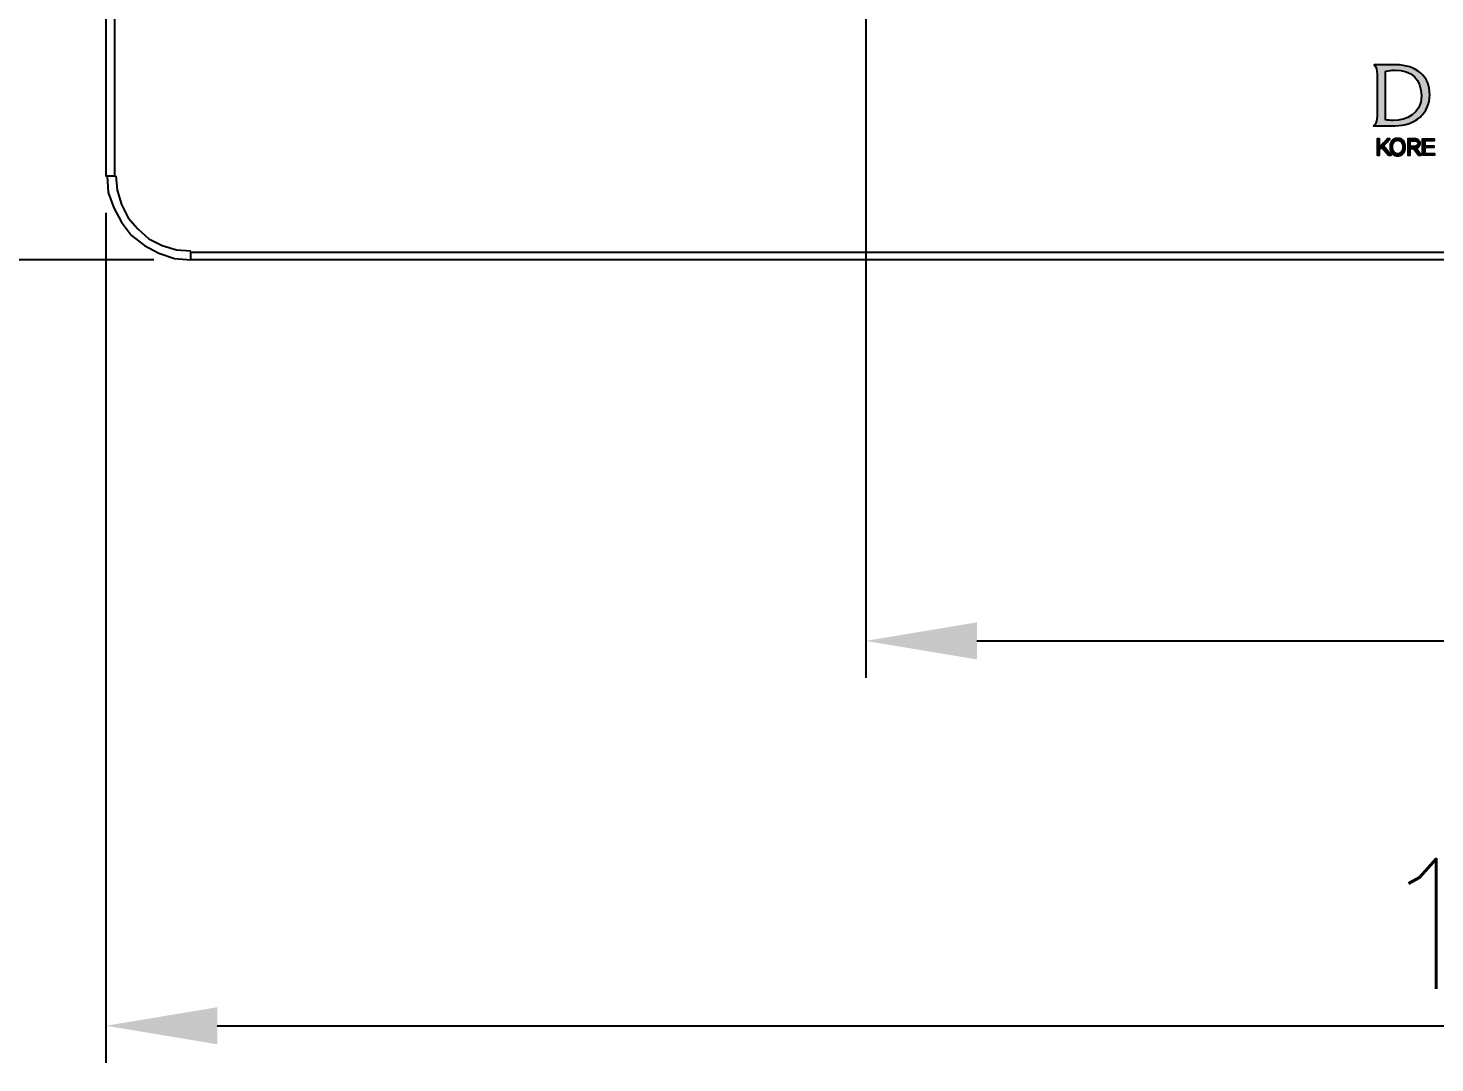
# Model space of a CAD drawing. Extents: x -1640 to -1430, y -4199 to -3902.
# Drawn here: x -1567.24 to -1529.3, y -4041.26 to -4013.35 of the extents above; entities that cross this region are included whole.
import ezdxf

# ---------------------------------------------------------------- set-up
doc = ezdxf.new("R2010")
doc.units = 0
doc.header["$LTSCALE"] = 7
for name, color, linetype in [('D', 2, 'CONTINUOUS'), ('DIM', 2, 'CONTINUOUS'), ('DWG', 7, 'CONTINUOUS')]:
    doc.layers.add(name, color=color, linetype=linetype)
doc.styles.add('GHS', font='ROMANS.shx', dxfattribs={"bigfont": 'GHS.shx'})

msp = doc.modelspace()

# ---------------------------------------------------------------- hatches: boundary and pattern name
at = {"layer": 'D'}
h = msp.add_hatch(color=256, dxfattribs=at)
h.dxf.hatch_style = 2
edge = h.paths.add_edge_path()
edge.add_spline(control_points=[(-1530.361, -4014.339), (-1529.79, -4014.339), (-1529.435, -4014.649), (-1529.435, -4015.146), (-1529.435, -4015.639), (-1529.822, -4015.983), (-1530.374, -4015.983), (-1530.374, -4015.983), (-1530.899, -4015.983), (-1530.953, -4015.983), (-1530.867, -4015.912), (-1530.858, -4015.82), (-1530.858, -4015.715), (-1530.858, -4015.702), (-1530.858, -4015.689), (-1530.858, -4015.675), (-1530.858, -4015.675), (-1530.858, -4015.631), (-1530.858, -4015.631), (-1530.858, -4015.631), (-1530.858, -4014.674), (-1530.858, -4014.674), (-1530.858, -4014.674), (-1530.858, -4014.635), (-1530.858, -4014.635), (-1530.858, -4014.621), (-1530.857, -4014.606), (-1530.857, -4014.591), (-1530.857, -4014.496), (-1530.866, -4014.389), (-1530.939, -4014.339), (-1530.861, -4014.339), (-1530.361, -4014.339), (-1530.361, -4014.339)], knot_values=[0, 0, 0, 0, 1, 1, 1, 2, 2, 2, 3, 3, 3, 4, 4, 4, 5, 5, 5, 6, 6, 6, 7, 7, 7, 8, 8, 8, 9, 9, 9, 10, 10, 10, 11, 11, 11, 11], degree=3, periodic=0)
edge = h.paths.add_edge_path()
edge.add_spline(control_points=[(-1530.623, -4014.512), (-1530.623, -4014.512), (-1530.634, -4014.515), (-1530.634, -4014.515), (-1530.634, -4014.515), (-1530.634, -4015.818), (-1530.634, -4015.818), (-1530.634, -4015.818), (-1530.623, -4015.821), (-1530.623, -4015.821), (-1530.561, -4015.833), (-1530.497, -4015.839), (-1530.426, -4015.839), (-1530.073, -4015.839), (-1529.661, -4015.666), (-1529.661, -4015.177), (-1529.661, -4014.73), (-1529.917, -4014.484), (-1530.38, -4014.484), (-1530.458, -4014.484), (-1530.537, -4014.493), (-1530.623, -4014.512)], knot_values=[0, 0, 0, 0, 1, 1, 1, 2, 2, 2, 3, 3, 3, 4, 4, 4, 5, 5, 5, 6, 6, 6, 7, 7, 7, 7], degree=3, periodic=0)
h = msp.add_hatch(color=256, dxfattribs=at)
h.dxf.hatch_style = 2
edge = h.paths.add_edge_path()
edge.add_spline(control_points=[(-1530.547, -4016.778), (-1530.547, -4016.778), (-1530.73, -4016.571), (-1530.73, -4016.571), (-1530.738, -4016.577), (-1530.745, -4016.584), (-1530.752, -4016.59), (-1530.758, -4016.596), (-1530.765, -4016.602), (-1530.771, -4016.607), (-1530.776, -4016.612), (-1530.781, -4016.616), (-1530.785, -4016.62), (-1530.79, -4016.624), (-1530.793, -4016.626), (-1530.796, -4016.629), (-1530.796, -4016.629), (-1530.796, -4016.777), (-1530.796, -4016.777), (-1530.796, -4016.777), (-1530.853, -4016.777), (-1530.853, -4016.777), (-1530.853, -4016.777), (-1530.853, -4016.333), (-1530.853, -4016.333), (-1530.853, -4016.333), (-1530.796, -4016.333), (-1530.796, -4016.333), (-1530.796, -4016.333), (-1530.796, -4016.553), (-1530.796, -4016.553), (-1530.782, -4016.54), (-1530.765, -4016.525), (-1530.747, -4016.508), (-1530.729, -4016.491), (-1530.711, -4016.473), (-1530.692, -4016.453), (-1530.673, -4016.434), (-1530.654, -4016.414), (-1530.635, -4016.394), (-1530.616, -4016.373), (-1530.599, -4016.353), (-1530.582, -4016.332), (-1530.582, -4016.332), (-1530.51, -4016.332), (-1530.51, -4016.332), (-1530.542, -4016.371), (-1530.572, -4016.407), (-1530.603, -4016.44), (-1530.633, -4016.473), (-1530.661, -4016.502), (-1530.688, -4016.528), (-1530.688, -4016.528), (-1530.476, -4016.778), (-1530.476, -4016.778), (-1530.476, -4016.778), (-1530.547, -4016.778), (-1530.547, -4016.778)], knot_values=[0, 0, 0, 0, 1, 1, 1, 2, 2, 2, 3, 3, 3, 4, 4, 4, 5, 5, 5, 6, 6, 6, 7, 7, 7, 8, 8, 8, 9, 9, 9, 10, 10, 10, 11, 11, 11, 12, 12, 12, 13, 13, 13, 14, 14, 14, 15, 15, 15, 16, 16, 16, 17, 17, 17, 18, 18, 18, 19, 19, 19, 19], degree=3, periodic=0)
h = msp.add_hatch(color=256, dxfattribs=at)
h.dxf.hatch_style = 2
edge = h.paths.add_edge_path()
edge.add_spline(control_points=[(-1530.217, -4016.339), (-1530.191, -4016.35), (-1530.17, -4016.366), (-1530.152, -4016.386), (-1530.134, -4016.406), (-1530.12, -4016.431), (-1530.11, -4016.459), (-1530.101, -4016.488), (-1530.096, -4016.52), (-1530.096, -4016.555), (-1530.096, -4016.591), (-1530.101, -4016.623), (-1530.11, -4016.652), (-1530.12, -4016.681), (-1530.134, -4016.706), (-1530.152, -4016.727), (-1530.17, -4016.747), (-1530.191, -4016.763), (-1530.217, -4016.774), (-1530.242, -4016.785), (-1530.271, -4016.791), (-1530.302, -4016.791), (-1530.334, -4016.791), (-1530.363, -4016.785), (-1530.388, -4016.774), (-1530.413, -4016.763), (-1530.435, -4016.747), (-1530.452, -4016.727), (-1530.47, -4016.706), (-1530.484, -4016.681), (-1530.493, -4016.652), (-1530.503, -4016.623), (-1530.508, -4016.591), (-1530.508, -4016.555), (-1530.508, -4016.52), (-1530.503, -4016.488), (-1530.493, -4016.459), (-1530.484, -4016.431), (-1530.47, -4016.406), (-1530.452, -4016.386), (-1530.435, -4016.366), (-1530.413, -4016.35), (-1530.388, -4016.339), (-1530.363, -4016.328), (-1530.334, -4016.322), (-1530.302, -4016.322), (-1530.271, -4016.322), (-1530.242, -4016.328), (-1530.217, -4016.339)], knot_values=[0, 0, 0, 0, 1, 1, 1, 2, 2, 2, 3, 3, 3, 4, 4, 4, 5, 5, 5, 6, 6, 6, 7, 7, 7, 8, 8, 8, 9, 9, 9, 10, 10, 10, 11, 11, 11, 12, 12, 12, 13, 13, 13, 14, 14, 14, 15, 15, 15, 16, 16, 16, 16], degree=3, periodic=0)
edge = h.paths.add_edge_path()
edge.add_spline(control_points=[(-1530.243, -4016.725), (-1530.225, -4016.717), (-1530.21, -4016.704), (-1530.198, -4016.688), (-1530.185, -4016.673), (-1530.176, -4016.653), (-1530.169, -4016.63), (-1530.162, -4016.607), (-1530.159, -4016.582), (-1530.159, -4016.555), (-1530.159, -4016.528), (-1530.162, -4016.503), (-1530.169, -4016.481), (-1530.176, -4016.459), (-1530.185, -4016.44), (-1530.198, -4016.424), (-1530.21, -4016.409), (-1530.225, -4016.396), (-1530.243, -4016.387), (-1530.261, -4016.379), (-1530.28, -4016.374), (-1530.302, -4016.374), (-1530.347, -4016.374), (-1530.383, -4016.391), (-1530.407, -4016.424), (-1530.432, -4016.457), (-1530.445, -4016.5), (-1530.445, -4016.555), (-1530.445, -4016.61), (-1530.432, -4016.654), (-1530.407, -4016.688), (-1530.383, -4016.722), (-1530.347, -4016.738), (-1530.302, -4016.738), (-1530.28, -4016.738), (-1530.261, -4016.734), (-1530.243, -4016.725)], knot_values=[0, 0, 0, 0, 1, 1, 1, 2, 2, 2, 3, 3, 3, 4, 4, 4, 5, 5, 5, 6, 6, 6, 7, 7, 7, 8, 8, 8, 9, 9, 9, 10, 10, 10, 11, 11, 11, 12, 12, 12, 12], degree=3, periodic=0)
h = msp.add_hatch(color=256, dxfattribs=at)
h.dxf.hatch_style = 2
edge = h.paths.add_edge_path()
edge.add_spline(control_points=[(-1529.741, -4016.778), (-1529.741, -4016.778), (-1529.87, -4016.592), (-1529.87, -4016.592), (-1529.87, -4016.592), (-1529.968, -4016.592), (-1529.968, -4016.592), (-1529.968, -4016.592), (-1529.968, -4016.777), (-1529.968, -4016.777), (-1529.968, -4016.777), (-1530.025, -4016.777), (-1530.025, -4016.777), (-1530.025, -4016.777), (-1530.025, -4016.332), (-1530.025, -4016.332), (-1530.025, -4016.332), (-1529.844, -4016.332), (-1529.844, -4016.332), (-1529.822, -4016.332), (-1529.803, -4016.335), (-1529.784, -4016.341), (-1529.766, -4016.348), (-1529.75, -4016.356), (-1529.736, -4016.368), (-1529.722, -4016.379), (-1529.712, -4016.392), (-1529.704, -4016.408), (-1529.696, -4016.424), (-1529.692, -4016.441), (-1529.692, -4016.461), (-1529.692, -4016.491), (-1529.702, -4016.518), (-1529.723, -4016.54), (-1529.744, -4016.563), (-1529.77, -4016.577), (-1529.802, -4016.586), (-1529.802, -4016.586), (-1529.669, -4016.778), (-1529.669, -4016.778), (-1529.669, -4016.778), (-1529.741, -4016.778), (-1529.741, -4016.778)], knot_values=[0, 0, 0, 0, 1, 1, 1, 2, 2, 2, 3, 3, 3, 4, 4, 4, 5, 5, 5, 6, 6, 6, 7, 7, 7, 8, 8, 8, 9, 9, 9, 10, 10, 10, 11, 11, 11, 12, 12, 12, 13, 13, 13, 14, 14, 14, 14], degree=3, periodic=0)
edge = h.paths.add_edge_path()
edge.add_spline(control_points=[(-1529.812, -4016.534), (-1529.801, -4016.53), (-1529.791, -4016.526), (-1529.783, -4016.519), (-1529.774, -4016.513), (-1529.767, -4016.505), (-1529.762, -4016.495), (-1529.756, -4016.485), (-1529.753, -4016.473), (-1529.753, -4016.461), (-1529.753, -4016.435), (-1529.762, -4016.416), (-1529.78, -4016.403), (-1529.798, -4016.391), (-1529.818, -4016.385), (-1529.84, -4016.385), (-1529.84, -4016.385), (-1529.968, -4016.385), (-1529.968, -4016.385), (-1529.968, -4016.385), (-1529.968, -4016.539), (-1529.968, -4016.539), (-1529.968, -4016.539), (-1529.844, -4016.539), (-1529.844, -4016.539), (-1529.834, -4016.539), (-1529.823, -4016.538), (-1529.812, -4016.534)], knot_values=[0, 0, 0, 0, 1, 1, 1, 2, 2, 2, 3, 3, 3, 4, 4, 4, 5, 5, 5, 6, 6, 6, 7, 7, 7, 8, 8, 8, 9, 9, 9, 9], degree=3, periodic=0)
h = msp.add_hatch(color=256, dxfattribs=at)
h.dxf.hatch_style = 2
h.paths.add_polyline_path([(-1529.628, -4016.777), (-1529.628, -4016.333), (-1529.318, -4016.333), (-1529.318, -4016.385), (-1529.571, -4016.385), (-1529.571, -4016.521), (-1529.328, -4016.521), (-1529.328, -4016.572), (-1529.571, -4016.573), (-1529.571, -4016.726), (-1529.312, -4016.726), (-1529.312, -4016.777)])

# ---------------------------------------------------------------- linework, layer by layer
msp.add_lwpolyline([(-1529.628, -4016.777), (-1529.628, -4016.333), (-1529.318, -4016.333), (-1529.318, -4016.385), (-1529.571, -4016.385), (-1529.571, -4016.521), (-1529.328, -4016.521), (-1529.328, -4016.572), (-1529.571, -4016.573), (-1529.571, -4016.726), (-1529.312, -4016.726), (-1529.312, -4016.777), (-1529.628, -4016.777)], dxfattribs=at)
for points, knots in [([(-1530.361, -4014.339), (-1529.79, -4014.339), (-1529.435, -4014.649), (-1529.435, -4015.146), (-1529.435, -4015.639), (-1529.822, -4015.983), (-1530.374, -4015.983), (-1530.374, -4015.983), (-1530.899, -4015.983), (-1530.953, -4015.983), (-1530.867, -4015.912), (-1530.858, -4015.82), (-1530.858, -4015.715), (-1530.858, -4015.702), (-1530.858, -4015.689), (-1530.858, -4015.675), (-1530.858, -4015.675), (-1530.858, -4015.631), (-1530.858, -4015.631), (-1530.858, -4015.631), (-1530.858, -4014.674), (-1530.858, -4014.674), (-1530.858, -4014.674), (-1530.858, -4014.635), (-1530.858, -4014.635), (-1530.858, -4014.621), (-1530.857, -4014.606), (-1530.857, -4014.591), (-1530.857, -4014.496), (-1530.866, -4014.389), (-1530.939, -4014.339), (-1530.861, -4014.339), (-1530.361, -4014.339), (-1530.361, -4014.339)], [0, 0, 0, 0, 1, 1, 1, 2, 2, 2, 3, 3, 3, 4, 4, 4, 5, 5, 5, 6, 6, 6, 7, 7, 7, 8, 8, 8, 9, 9, 9, 10, 10, 10, 11, 11, 11, 11]), ([(-1530.623, -4014.512), (-1530.623, -4014.512), (-1530.634, -4014.515), (-1530.634, -4014.515), (-1530.634, -4014.515), (-1530.634, -4015.818), (-1530.634, -4015.818), (-1530.634, -4015.818), (-1530.623, -4015.821), (-1530.623, -4015.821), (-1530.561, -4015.833), (-1530.497, -4015.839), (-1530.426, -4015.839), (-1530.073, -4015.839), (-1529.661, -4015.666), (-1529.661, -4015.177), (-1529.661, -4014.73), (-1529.917, -4014.484), (-1530.38, -4014.484), (-1530.458, -4014.484), (-1530.537, -4014.493), (-1530.623, -4014.512)], [0, 0, 0, 0, 1, 1, 1, 2, 2, 2, 3, 3, 3, 4, 4, 4, 5, 5, 5, 6, 6, 6, 7, 7, 7, 7]), ([(-1530.547, -4016.778), (-1530.547, -4016.778), (-1530.73, -4016.571), (-1530.73, -4016.571), (-1530.738, -4016.577), (-1530.745, -4016.584), (-1530.752, -4016.59), (-1530.758, -4016.596), (-1530.765, -4016.602), (-1530.771, -4016.607), (-1530.776, -4016.612), (-1530.781, -4016.616), (-1530.785, -4016.62), (-1530.79, -4016.624), (-1530.793, -4016.626), (-1530.796, -4016.629), (-1530.796, -4016.629), (-1530.796, -4016.777), (-1530.796, -4016.777), (-1530.796, -4016.777), (-1530.853, -4016.777), (-1530.853, -4016.777), (-1530.853, -4016.777), (-1530.853, -4016.333), (-1530.853, -4016.333), (-1530.853, -4016.333), (-1530.796, -4016.333), (-1530.796, -4016.333), (-1530.796, -4016.333), (-1530.796, -4016.553), (-1530.796, -4016.553), (-1530.782, -4016.54), (-1530.765, -4016.525), (-1530.747, -4016.508), (-1530.729, -4016.491), (-1530.711, -4016.473), (-1530.692, -4016.453), (-1530.673, -4016.434), (-1530.654, -4016.414), (-1530.635, -4016.394), (-1530.616, -4016.373), (-1530.599, -4016.353), (-1530.582, -4016.332), (-1530.582, -4016.332), (-1530.51, -4016.332), (-1530.51, -4016.332), (-1530.542, -4016.371), (-1530.572, -4016.407), (-1530.603, -4016.44), (-1530.633, -4016.473), (-1530.661, -4016.502), (-1530.688, -4016.528), (-1530.688, -4016.528), (-1530.476, -4016.778), (-1530.476, -4016.778), (-1530.476, -4016.778), (-1530.547, -4016.778), (-1530.547, -4016.778)], [0, 0, 0, 0, 1, 1, 1, 2, 2, 2, 3, 3, 3, 4, 4, 4, 5, 5, 5, 6, 6, 6, 7, 7, 7, 8, 8, 8, 9, 9, 9, 10, 10, 10, 11, 11, 11, 12, 12, 12, 13, 13, 13, 14, 14, 14, 15, 15, 15, 16, 16, 16, 17, 17, 17, 18, 18, 18, 19, 19, 19, 19]), ([(-1530.217, -4016.339), (-1530.191, -4016.35), (-1530.17, -4016.366), (-1530.152, -4016.386), (-1530.134, -4016.406), (-1530.12, -4016.431), (-1530.11, -4016.459), (-1530.101, -4016.488), (-1530.096, -4016.52), (-1530.096, -4016.555), (-1530.096, -4016.591), (-1530.101, -4016.623), (-1530.11, -4016.652), (-1530.12, -4016.681), (-1530.134, -4016.706), (-1530.152, -4016.727), (-1530.17, -4016.747), (-1530.191, -4016.763), (-1530.217, -4016.774), (-1530.242, -4016.785), (-1530.271, -4016.791), (-1530.302, -4016.791), (-1530.334, -4016.791), (-1530.363, -4016.785), (-1530.388, -4016.774), (-1530.413, -4016.763), (-1530.435, -4016.747), (-1530.452, -4016.727), (-1530.47, -4016.706), (-1530.484, -4016.681), (-1530.493, -4016.652), (-1530.503, -4016.623), (-1530.508, -4016.591), (-1530.508, -4016.555), (-1530.508, -4016.52), (-1530.503, -4016.488), (-1530.493, -4016.459), (-1530.484, -4016.431), (-1530.47, -4016.406), (-1530.452, -4016.386), (-1530.435, -4016.366), (-1530.413, -4016.35), (-1530.388, -4016.339), (-1530.363, -4016.328), (-1530.334, -4016.322), (-1530.302, -4016.322), (-1530.271, -4016.322), (-1530.242, -4016.328), (-1530.217, -4016.339)], [0, 0, 0, 0, 1, 1, 1, 2, 2, 2, 3, 3, 3, 4, 4, 4, 5, 5, 5, 6, 6, 6, 7, 7, 7, 8, 8, 8, 9, 9, 9, 10, 10, 10, 11, 11, 11, 12, 12, 12, 13, 13, 13, 14, 14, 14, 15, 15, 15, 16, 16, 16, 16]), ([(-1530.243, -4016.725), (-1530.225, -4016.717), (-1530.21, -4016.704), (-1530.198, -4016.688), (-1530.185, -4016.673), (-1530.176, -4016.653), (-1530.169, -4016.63), (-1530.162, -4016.607), (-1530.159, -4016.582), (-1530.159, -4016.555), (-1530.159, -4016.528), (-1530.162, -4016.503), (-1530.169, -4016.481), (-1530.176, -4016.459), (-1530.185, -4016.44), (-1530.198, -4016.424), (-1530.21, -4016.409), (-1530.225, -4016.396), (-1530.243, -4016.387), (-1530.261, -4016.379), (-1530.28, -4016.374), (-1530.302, -4016.374), (-1530.347, -4016.374), (-1530.383, -4016.391), (-1530.407, -4016.424), (-1530.432, -4016.457), (-1530.445, -4016.5), (-1530.445, -4016.555), (-1530.445, -4016.61), (-1530.432, -4016.654), (-1530.407, -4016.688), (-1530.383, -4016.722), (-1530.347, -4016.738), (-1530.302, -4016.738), (-1530.28, -4016.738), (-1530.261, -4016.734), (-1530.243, -4016.725)], [0, 0, 0, 0, 1, 1, 1, 2, 2, 2, 3, 3, 3, 4, 4, 4, 5, 5, 5, 6, 6, 6, 7, 7, 7, 8, 8, 8, 9, 9, 9, 10, 10, 10, 11, 11, 11, 12, 12, 12, 12]), ([(-1529.741, -4016.778), (-1529.741, -4016.778), (-1529.87, -4016.592), (-1529.87, -4016.592), (-1529.87, -4016.592), (-1529.968, -4016.592), (-1529.968, -4016.592), (-1529.968, -4016.592), (-1529.968, -4016.777), (-1529.968, -4016.777), (-1529.968, -4016.777), (-1530.025, -4016.777), (-1530.025, -4016.777), (-1530.025, -4016.777), (-1530.025, -4016.332), (-1530.025, -4016.332), (-1530.025, -4016.332), (-1529.844, -4016.332), (-1529.844, -4016.332), (-1529.822, -4016.332), (-1529.803, -4016.335), (-1529.784, -4016.341), (-1529.766, -4016.348), (-1529.75, -4016.356), (-1529.736, -4016.368), (-1529.722, -4016.379), (-1529.712, -4016.392), (-1529.704, -4016.408), (-1529.696, -4016.424), (-1529.692, -4016.441), (-1529.692, -4016.461), (-1529.692, -4016.491), (-1529.702, -4016.518), (-1529.723, -4016.54), (-1529.744, -4016.563), (-1529.77, -4016.577), (-1529.802, -4016.586), (-1529.802, -4016.586), (-1529.669, -4016.778), (-1529.669, -4016.778), (-1529.669, -4016.778), (-1529.741, -4016.778), (-1529.741, -4016.778)], [0, 0, 0, 0, 1, 1, 1, 2, 2, 2, 3, 3, 3, 4, 4, 4, 5, 5, 5, 6, 6, 6, 7, 7, 7, 8, 8, 8, 9, 9, 9, 10, 10, 10, 11, 11, 11, 12, 12, 12, 13, 13, 13, 14, 14, 14, 14]), ([(-1529.812, -4016.534), (-1529.801, -4016.53), (-1529.791, -4016.526), (-1529.783, -4016.519), (-1529.774, -4016.513), (-1529.767, -4016.505), (-1529.762, -4016.495), (-1529.756, -4016.485), (-1529.753, -4016.473), (-1529.753, -4016.461), (-1529.753, -4016.435), (-1529.762, -4016.416), (-1529.78, -4016.403), (-1529.798, -4016.391), (-1529.818, -4016.385), (-1529.84, -4016.385), (-1529.84, -4016.385), (-1529.968, -4016.385), (-1529.968, -4016.385), (-1529.968, -4016.385), (-1529.968, -4016.539), (-1529.968, -4016.539), (-1529.968, -4016.539), (-1529.844, -4016.539), (-1529.844, -4016.539), (-1529.834, -4016.539), (-1529.823, -4016.538), (-1529.812, -4016.534)], [0, 0, 0, 0, 1, 1, 1, 2, 2, 2, 3, 3, 3, 4, 4, 4, 5, 5, 5, 6, 6, 6, 7, 7, 7, 8, 8, 8, 9, 9, 9, 9])]:
    msp.add_open_spline(points, degree=3, knots=knots, dxfattribs=at)
at = {"layer": 'DIM', "ltscale": 0.6}
for p, q in [((-1544.651, -4005.512), (-1544.651, -4030.875)), ((-1565.143, -4018.334), (-1565.143, -4041.256)), ((-1563.852, -4019.595), (-1578.168, -4019.595)), ((-1541.651, -4029.875), (-1511.234, -4029.875)), ((-1562.143, -4040.256), (-1490.674, -4040.256))]:
    msp.add_line(p, q, dxfattribs=at)
for points in [[(-1541.651, -4029.375), (-1541.651, -4030.375), (-1544.651, -4029.875)], [(-1562.143, -4039.756), (-1562.143, -4040.756), (-1565.143, -4040.256)]]:
    msp.add_solid(points, dxfattribs=at)
at = {"layer": 'DWG'}
for points in [[(-1564.905, -4017.334), (-1564.905, -3987.703), (-1565.143, -3987.703), (-1565.143, -4017.334)], [(-1489.965, -4019.387), (-1489.965, -4019.595), (-1562.852, -4019.595), (-1562.852, -4019.387)]]:
    msp.add_lwpolyline(points, close=True, dxfattribs=at)
for points in [[(-1565.113, -4017.334), (-1565.084, -4017.781), (-1564.935, -4018.197), (-1564.727, -4018.584), (-1564.459, -4018.941), (-1564.102, -4019.209), (-1563.715, -4019.417), (-1563.299, -4019.566), (-1562.852, -4019.595)], [(-1564.875, -4017.334), (-1564.846, -4017.721), (-1564.727, -4018.108), (-1564.548, -4018.465), (-1564.28, -4018.762), (-1563.983, -4019.03), (-1563.626, -4019.209), (-1563.239, -4019.328), (-1562.852, -4019.357)]]:
    msp.add_lwpolyline(points, dxfattribs=at)

# ---------------------------------------------------------------- texts
at = {"layer": 'DIM', "ltscale": 0.6, "insert": (-1526.409, -4037.506), "char_height": 3.5, "attachment_point": 5, "style": 'GHS'}
msp.add_mtext('\\A1;170', dxfattribs=at)

doc.saveas('drawing.dxf')
